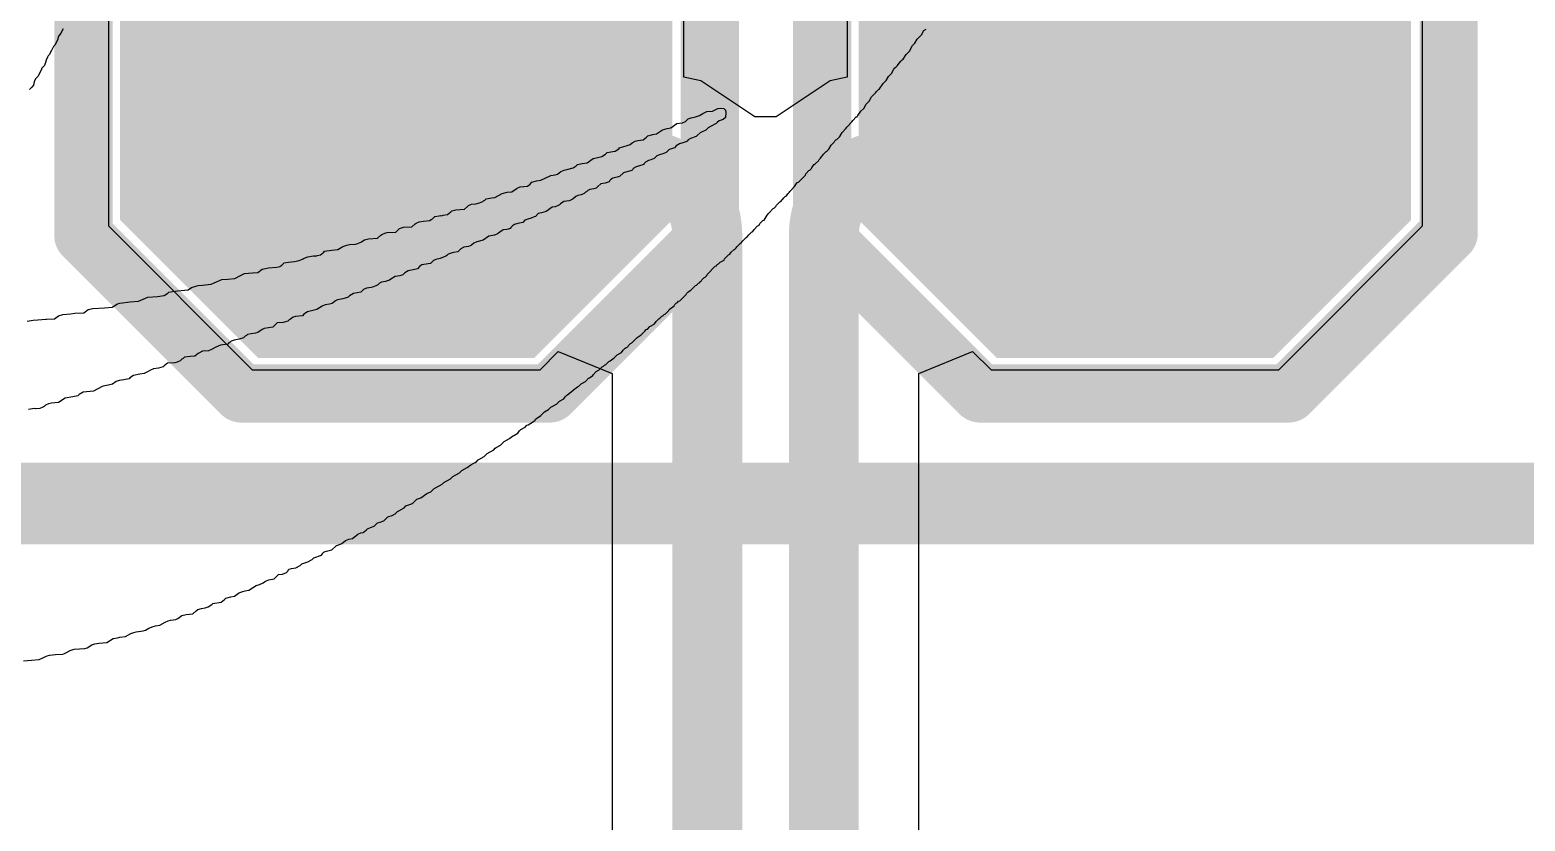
# Model space of a CAD drawing. Header units: inches. Extents: x -0.2 to 17.4, y -0.2 to 2.6.
# Drawn here: x 1.0855 to 1.2138, y 0.6068 to 0.6746 of the extents above; entities that cross this region are included whole.
import ezdxf

# ---------------------------------------------------------------- set-up
doc = ezdxf.new("R2010")
doc.units = ezdxf.units.IN
doc.header["$MEASUREMENT"] = 0
for name, color, linetype in [('Bottom Overlay', 54, 'Continuous'), ('Top Layer', 1, 'Continuous'), ('Top Overlay', 2, 'Continuous'), ('Top Paste', 8, 'Continuous'), ('Top Solder', 216, 'Continuous')]:
    doc.layers.add(name, color=color, linetype=linetype)

# ---------------------------------------------------------------- blocks, each defined once
blk = doc.blocks.new('T____________0_5___55')
at = {"layer": 'Top Layer'}
blk.add_hatch(color=1, dxfattribs=at).paths.add_polyline_path([(0.00984, 0.01969), (-0.00984, 0.01969), (-0.01969, 0.00984), (-0.01969, -0.00984), (-0.00984, -0.01969), (0.00984, -0.01969), (0.01969, -0.00984), (0.01969, 0.00984)])
at = {"layer": 'Top Paste'}
blk.add_hatch(color=8, dxfattribs=at).paths.add_polyline_path([(0.00984, 0.01969), (-0.00984, 0.01969), (-0.01969, 0.00984), (-0.01969, -0.00984), (-0.00984, -0.01969), (0.00984, -0.01969), (0.01969, -0.00984), (0.01969, 0.00984)])
at = {"layer": 'Top Solder'}
blk.add_hatch(color=216, dxfattribs=at).paths.add_polyline_path([(0.01184, 0.02369), (-0.01184, 0.02369), (-0.02369, 0.01184), (-0.02369, -0.01184), (-0.01184, -0.02369), (0.01184, -0.02369), (0.02369, -0.01184), (0.02369, 0.01184)])
at = {"layer": 'Top Overlay', "const_width": 0.005}
for points in [[(-0.02684, 0.01312), (-0.01321, 0.02675)], [(-0.01321, 0.02675), (0.01325, 0.02675)], [(0.01325, 0.02675), (0.02692, 0.01308)], [(-0.02684, -0.01316), (-0.02684, 0.01312)], [(0.02692, -0.01299), (0.02692, 0.01308)], [(-0.02684, -0.01316), (-0.01328, -0.02672)], [(0.01318, -0.02672), (0.02692, -0.01299)], [(-0.01328, -0.02672), (0.01318, -0.02672)]]:
    blk.add_lwpolyline(points, dxfattribs=at)
at = {"layer": 'Top Overlay', "const_width": 0.0025}
for points in [[(-0.01446, 0.02675, 1), (-0.01196, 0.02675, 1)], [(-0.01446, 0.02675, 1), (-0.01196, 0.02675, 1)], [(0.012, 0.02675, 1), (0.0145, 0.02675, 1)], [(0.012, 0.02675, 1), (0.0145, 0.02675, 1)], [(-0.02809, 0.01312, 1), (-0.02559, 0.01312, 1)], [(-0.02809, 0.01312, 1), (-0.02559, 0.01312, 1)], [(0.02567, 0.01308, 1), (0.02817, 0.01308, 1)], [(0.02567, 0.01308, 1), (0.02817, 0.01308, 1)], [(-0.02809, -0.01316, 1), (-0.02559, -0.01316, 1)], [(-0.02809, -0.01316, 1), (-0.02559, -0.01316, 1)], [(0.02567, -0.01299, 1), (0.02817, -0.01299, 1)], [(0.02567, -0.01299, 1), (0.02817, -0.01299, 1)], [(-0.01453, -0.02672, 1), (-0.01203, -0.02672, 1)], [(-0.01453, -0.02672, 1), (-0.01203, -0.02672, 1)], [(0.01193, -0.02672, 1), (0.01443, -0.02672, 1)], [(0.01193, -0.02672, 1), (0.01443, -0.02672, 1)]]:
    blk.add_lwpolyline(points, format="xyb", close=True, dxfattribs=at)
blk = doc.blocks.new('T____________0_5___56')
at = {"layer": 'Top Layer'}
blk.add_hatch(color=1, dxfattribs=at).paths.add_polyline_path([(0.00984, 0.01969), (-0.00984, 0.01969), (-0.01969, 0.00984), (-0.01969, -0.00984), (-0.00984, -0.01969), (0.00984, -0.01969), (0.01969, -0.00984), (0.01969, 0.00984)])
at = {"layer": 'Top Paste'}
blk.add_hatch(color=8, dxfattribs=at).paths.add_polyline_path([(0.00984, 0.01969), (-0.00984, 0.01969), (-0.01969, 0.00984), (-0.01969, -0.00984), (-0.00984, -0.01969), (0.00984, -0.01969), (0.01969, -0.00984), (0.01969, 0.00984)])
at = {"layer": 'Top Solder'}
blk.add_hatch(color=216, dxfattribs=at).paths.add_polyline_path([(0.01184, 0.02369), (-0.01184, 0.02369), (-0.02369, 0.01184), (-0.02369, -0.01184), (-0.01184, -0.02369), (0.01184, -0.02369), (0.02369, -0.01184), (0.02369, 0.01184)])
at = {"layer": 'Top Overlay', "const_width": 0.005}
for points in [[(-0.02684, 0.01312), (-0.01321, 0.02675)], [(-0.01321, 0.02675), (0.01325, 0.02675)], [(0.01325, 0.02675), (0.02692, 0.01308)], [(-0.02684, -0.01316), (-0.02684, 0.01312)], [(0.02692, -0.01299), (0.02692, 0.01308)], [(-0.02684, -0.01316), (-0.01328, -0.02672)], [(0.01318, -0.02672), (0.02692, -0.01299)], [(-0.01328, -0.02672), (0.01318, -0.02672)]]:
    blk.add_lwpolyline(points, dxfattribs=at)
at = {"layer": 'Top Overlay', "const_width": 0.0025}
for points in [[(-0.01446, 0.02675, 1), (-0.01196, 0.02675, 1)], [(-0.01446, 0.02675, 1), (-0.01196, 0.02675, 1)], [(0.012, 0.02675, 1), (0.0145, 0.02675, 1)], [(0.012, 0.02675, 1), (0.0145, 0.02675, 1)], [(-0.02809, 0.01312, 1), (-0.02559, 0.01312, 1)], [(-0.02809, 0.01312, 1), (-0.02559, 0.01312, 1)], [(0.02567, 0.01308, 1), (0.02817, 0.01308, 1)], [(0.02567, 0.01308, 1), (0.02817, 0.01308, 1)], [(-0.02809, -0.01316, 1), (-0.02559, -0.01316, 1)], [(-0.02809, -0.01316, 1), (-0.02559, -0.01316, 1)], [(0.02567, -0.01299, 1), (0.02817, -0.01299, 1)], [(0.02567, -0.01299, 1), (0.02817, -0.01299, 1)], [(-0.01453, -0.02672, 1), (-0.01203, -0.02672, 1)], [(-0.01453, -0.02672, 1), (-0.01203, -0.02672, 1)], [(0.01193, -0.02672, 1), (0.01443, -0.02672, 1)], [(0.01193, -0.02672, 1), (0.01443, -0.02672, 1)]]:
    blk.add_lwpolyline(points, format="xyb", close=True, dxfattribs=at)

msp = doc.modelspace()

# ---------------------------------------------------------------- linework, layer by layer
at = {"layer": 'Bottom Overlay'}
for p, q in [((1.08777, 0.67351), (1.08764, 0.67333)), ((1.0879, 0.67384), (1.08777, 0.67351)), ((1.08795, 0.67405), (1.0879, 0.67384)), ((1.08816, 0.67436), (1.08795, 0.67405)), ((1.08836, 0.67472), (1.08816, 0.67436)), ((1.16145, 0.67348), (1.16165, 0.67384)), ((1.16165, 0.67384), (1.16201, 0.67421)), ((1.16201, 0.67421), (1.16222, 0.67457)), ((1.16222, 0.67457), (1.1624, 0.6747)), ((1.08702, 0.67229), (1.08692, 0.67204)), ((1.08707, 0.6724), (1.08702, 0.67229)), ((1.08717, 0.6725), (1.08707, 0.6724)), ((1.08738, 0.67286), (1.08717, 0.6725)), ((1.08754, 0.67322), (1.08738, 0.67286)), ((1.08764, 0.67333), (1.08754, 0.67322)), ((1.16044, 0.67211), (1.1607, 0.67253)), ((1.1607, 0.67253), (1.16098, 0.67281)), ((1.16098, 0.67281), (1.16124, 0.67328)), ((1.16124, 0.67328), (1.16145, 0.67348)), ((1.0864, 0.671), (1.08619, 0.67064)), ((1.0865, 0.67126), (1.0864, 0.671)), ((1.08655, 0.67136), (1.0865, 0.67126)), ((1.08676, 0.67157), (1.08655, 0.67136)), ((1.08686, 0.67183), (1.08676, 0.67157)), ((1.08692, 0.67204), (1.08686, 0.67183)), ((1.15943, 0.6709), (1.15964, 0.67126)), ((1.15964, 0.67126), (1.15972, 0.67139)), ((1.15972, 0.67139), (1.15982, 0.67144)), ((1.15982, 0.67144), (1.15995, 0.67157)), ((1.15995, 0.67157), (1.16, 0.67167)), ((1.16, 0.67167), (1.16023, 0.67196)), ((1.16023, 0.67196), (1.16034, 0.67206)), ((1.16034, 0.67206), (1.16044, 0.67211)), ((1.08568, 0.66971), (1.08547, 0.66951)), ((1.08581, 0.66989), (1.08568, 0.66971)), ((1.08588, 0.67018), (1.08581, 0.66989)), ((1.08599, 0.67043), (1.08588, 0.67018)), ((1.08619, 0.67064), (1.08599, 0.67043)), ((1.15842, 0.66958), (1.15871, 0.67002)), ((1.15871, 0.67002), (1.15897, 0.67028)), ((1.15897, 0.67028), (1.15917, 0.67064)), ((1.15917, 0.67064), (1.15943, 0.6709)), ((1.15726, 0.66827), (1.15752, 0.66852)), ((1.15752, 0.66852), (1.15773, 0.66889)), ((1.15773, 0.66889), (1.15809, 0.66925)), ((1.15809, 0.66925), (1.15814, 0.66935)), ((1.15814, 0.66935), (1.15832, 0.66953)), ((1.15832, 0.66953), (1.15842, 0.66958)), ((1.142, 0.667), (1.14226, 0.6671)), ((1.14226, 0.6671), (1.14262, 0.66716)), ((1.14262, 0.66716), (1.14296, 0.66728)), ((1.14296, 0.66728), (1.14324, 0.66746)), ((1.14324, 0.66746), (1.1436, 0.66762)), ((1.1436, 0.66762), (1.14407, 0.66767)), ((1.14407, 0.66767), (1.14453, 0.66788)), ((1.14453, 0.66788), (1.14474, 0.66793)), ((1.14474, 0.66793), (1.14505, 0.66788)), ((1.14518, 0.66713), (1.145, 0.66695)), ((1.14505, 0.66788), (1.14518, 0.66775)), ((1.14518, 0.66775), (1.14523, 0.66754)), ((1.14523, 0.66754), (1.14518, 0.66713)), ((1.15613, 0.66687), (1.15641, 0.66716)), ((1.15641, 0.66716), (1.15649, 0.66718)), ((1.15649, 0.66718), (1.15654, 0.66728)), ((1.15654, 0.66728), (1.1568, 0.66765)), ((1.1568, 0.66765), (1.15706, 0.6679)), ((1.15706, 0.6679), (1.15726, 0.66827)), ((1.13926, 0.66571), (1.13978, 0.66607)), ((1.13978, 0.66607), (1.14019, 0.66617)), ((1.14019, 0.66617), (1.1405, 0.66623)), ((1.1405, 0.66623), (1.14102, 0.66659)), ((1.14102, 0.66659), (1.14151, 0.66666)), ((1.14151, 0.66666), (1.14177, 0.66677)), ((1.14177, 0.66677), (1.142, 0.667)), ((1.14303, 0.66581), (1.14275, 0.66558)), ((1.14314, 0.66586), (1.14303, 0.66581)), ((1.1435, 0.66602), (1.14314, 0.66586)), ((1.1437, 0.66623), (1.1435, 0.66602)), ((1.14427, 0.66654), (1.1437, 0.66623)), ((1.14438, 0.66659), (1.14427, 0.66654)), ((1.14448, 0.66669), (1.14438, 0.66659)), ((1.14466, 0.66682), (1.14448, 0.66669)), ((1.145, 0.66695), (1.14466, 0.66682)), ((1.15499, 0.66548), (1.1552, 0.66584)), ((1.1552, 0.66584), (1.15556, 0.6662)), ((1.15556, 0.6662), (1.15561, 0.6663)), ((1.15561, 0.6663), (1.15607, 0.66677)), ((1.15607, 0.66677), (1.15613, 0.66687)), ((1.13603, 0.66444), (1.13611, 0.66452)), ((1.13611, 0.66452), (1.13647, 0.66462)), ((1.13647, 0.66462), (1.13668, 0.66468)), ((1.13668, 0.66468), (1.13702, 0.6648)), ((1.13702, 0.6648), (1.1372, 0.66493)), ((1.1372, 0.66493), (1.13745, 0.66509)), ((1.13745, 0.66509), (1.13766, 0.66514)), ((1.13766, 0.66514), (1.13813, 0.66519)), ((1.13813, 0.66519), (1.13841, 0.66542)), ((1.13841, 0.66542), (1.13854, 0.66555)), ((1.13854, 0.66555), (1.13895, 0.66566)), ((1.13895, 0.66566), (1.13926, 0.66571)), ((1.14081, 0.66452), (1.14055, 0.66442)), ((1.14097, 0.66468), (1.14081, 0.66452)), ((1.14125, 0.66486), (1.14097, 0.66468)), ((1.14154, 0.66493), (1.14125, 0.66486)), ((1.14179, 0.66504), (1.14154, 0.66493)), ((1.1419, 0.66509), (1.14179, 0.66504)), ((1.142, 0.66519), (1.1419, 0.66509)), ((1.14218, 0.66532), (1.142, 0.66519)), ((1.14267, 0.6655), (1.14218, 0.66532)), ((1.14275, 0.66558), (1.14267, 0.6655)), ((1.15406, 0.66439), (1.15427, 0.66475)), ((1.15427, 0.66475), (1.15453, 0.66501)), ((1.15453, 0.66501), (1.15458, 0.66511)), ((1.15458, 0.66511), (1.15465, 0.66519)), ((1.15465, 0.66519), (1.15476, 0.66524)), ((1.15476, 0.66524), (1.15499, 0.66548)), ((1.13332, 0.66323), (1.13384, 0.66359)), ((1.13384, 0.66359), (1.13425, 0.66369)), ((1.13425, 0.66369), (1.13459, 0.66377)), ((1.13459, 0.66377), (1.1349, 0.66398)), ((1.1349, 0.66398), (1.13503, 0.66411)), ((1.13503, 0.66411), (1.13552, 0.66419)), ((1.13552, 0.66419), (1.13572, 0.66424)), ((1.13572, 0.66424), (1.13603, 0.66444)), ((1.13833, 0.66328), (1.1382, 0.66315)), ((1.13859, 0.66344), (1.13833, 0.66328)), ((1.1388, 0.66349), (1.13859, 0.66344)), ((1.13906, 0.66359), (1.1388, 0.66349)), ((1.13929, 0.66382), (1.13906, 0.66359)), ((1.13962, 0.66395), (1.13929, 0.66382)), ((1.13983, 0.664), (1.13962, 0.66395)), ((1.14009, 0.66411), (1.13983, 0.664)), ((1.14035, 0.66437), (1.14009, 0.66411)), ((1.14055, 0.66442), (1.14035, 0.66437)), ((1.1529, 0.66313), (1.15318, 0.66341)), ((1.15318, 0.66341), (1.15323, 0.66351)), ((1.15323, 0.66351), (1.15334, 0.66362)), ((1.15334, 0.66362), (1.15339, 0.66372)), ((1.15339, 0.66372), (1.15354, 0.66388)), ((1.15354, 0.66388), (1.1536, 0.66398)), ((1.1536, 0.66398), (1.15383, 0.66421)), ((1.15383, 0.66421), (1.15393, 0.66426)), ((1.15393, 0.66426), (1.15406, 0.66439)), ((1.12935, 0.66173), (1.13022, 0.66214)), ((1.13022, 0.66214), (1.13059, 0.6622)), ((1.13059, 0.6622), (1.13079, 0.66225)), ((1.13079, 0.66225), (1.13108, 0.66248)), ((1.13108, 0.66248), (1.13136, 0.66261)), ((1.13136, 0.66261), (1.13157, 0.66266)), ((1.13157, 0.66266), (1.13211, 0.66279)), ((1.13211, 0.66279), (1.13239, 0.66297)), ((1.13239, 0.66297), (1.1325, 0.66307)), ((1.1325, 0.66307), (1.13291, 0.66318)), ((1.13291, 0.66318), (1.13332, 0.66323)), ((1.13591, 0.66199), (1.13552, 0.66191)), ((1.13611, 0.66204), (1.13591, 0.66199)), ((1.13645, 0.66238), (1.13611, 0.66204)), ((1.13673, 0.66245), (1.13645, 0.66238)), ((1.13715, 0.66256), (1.13673, 0.66245)), ((1.13722, 0.66264), (1.13715, 0.66256)), ((1.13727, 0.66274), (1.13722, 0.66264)), ((1.13753, 0.66289), (1.13727, 0.66274)), ((1.13782, 0.66297), (1.13753, 0.66289)), ((1.13818, 0.66307), (1.13782, 0.66297)), ((1.1382, 0.66315), (1.13818, 0.66307)), ((1.15145, 0.66158), (1.15205, 0.66217)), ((1.15205, 0.66217), (1.1521, 0.66227)), ((1.1521, 0.66227), (1.15233, 0.66256)), ((1.15233, 0.66256), (1.15243, 0.66261)), ((1.15243, 0.66261), (1.15256, 0.66274)), ((1.15256, 0.66274), (1.15261, 0.66284)), ((1.15261, 0.66284), (1.15279, 0.66307)), ((1.15279, 0.66307), (1.1529, 0.66313)), ((1.12604, 0.6606), (1.12645, 0.6607)), ((1.12645, 0.6607), (1.12687, 0.66075)), ((1.12687, 0.66075), (1.12723, 0.66101)), ((1.12723, 0.66101), (1.12733, 0.66106)), ((1.12733, 0.66106), (1.12759, 0.66116)), ((1.12759, 0.66116), (1.12821, 0.66122)), ((1.12821, 0.66122), (1.12831, 0.66132)), ((1.12831, 0.66132), (1.12842, 0.66137)), ((1.12842, 0.66137), (1.12857, 0.66158)), ((1.12857, 0.66158), (1.12898, 0.66168)), ((1.12898, 0.66168), (1.12935, 0.66173)), ((1.13317, 0.6607), (1.13306, 0.6606)), ((1.13327, 0.66075), (1.13317, 0.6607)), ((1.13337, 0.66085), (1.13327, 0.66075)), ((1.13356, 0.66093), (1.13337, 0.66085)), ((1.13389, 0.66101), (1.13356, 0.66093)), ((1.1341, 0.66106), (1.13389, 0.66101)), ((1.13423, 0.66119), (1.1341, 0.66106)), ((1.13451, 0.66142), (1.13423, 0.66119)), ((1.13487, 0.66147), (1.13451, 0.66142)), ((1.13521, 0.6616), (1.13487, 0.66147)), ((1.13526, 0.66171), (1.13521, 0.6616)), ((1.13534, 0.66178), (1.13526, 0.66171)), ((1.13544, 0.66184), (1.13534, 0.66178)), ((1.13552, 0.66191), (1.13544, 0.66184)), ((1.15055, 0.66057), (1.15065, 0.66067)), ((1.15065, 0.66067), (1.1507, 0.66078)), ((1.1507, 0.66078), (1.15112, 0.66119)), ((1.15112, 0.66119), (1.15117, 0.66129)), ((1.15117, 0.66129), (1.15135, 0.66153)), ((1.15135, 0.66153), (1.15145, 0.66158)), ((1.12279, 0.65925), (1.12307, 0.65948)), ((1.12307, 0.65948), (1.12315, 0.65956)), ((1.12315, 0.65956), (1.12341, 0.65967)), ((1.12341, 0.65967), (1.12377, 0.65972)), ((1.12377, 0.65972), (1.1241, 0.65979)), ((1.1241, 0.65979), (1.12436, 0.6599)), ((1.12436, 0.6599), (1.12444, 0.65998)), ((1.12444, 0.65998), (1.12454, 0.66003)), ((1.12454, 0.66003), (1.12465, 0.66013)), ((1.12465, 0.66013), (1.12514, 0.66021)), ((1.12514, 0.66021), (1.12539, 0.66026)), ((1.12539, 0.66026), (1.12578, 0.66044)), ((1.12578, 0.66044), (1.12604, 0.6606)), ((1.13033, 0.65941), (1.12981, 0.65905)), ((1.13059, 0.65946), (1.13033, 0.65941)), ((1.13084, 0.65956), (1.13059, 0.65946)), ((1.13095, 0.65961), (1.13084, 0.65956)), ((1.13105, 0.65972), (1.13095, 0.65961)), ((1.13133, 0.6599), (1.13105, 0.65972)), ((1.13177, 0.65998), (1.13133, 0.6599)), ((1.13203, 0.66008), (1.13177, 0.65998)), ((1.13213, 0.66013), (1.13203, 0.66008)), ((1.13234, 0.66034), (1.13213, 0.66013)), ((1.13252, 0.66041), (1.13234, 0.66034)), ((1.13281, 0.66049), (1.13252, 0.66041)), ((1.13306, 0.6606), (1.13281, 0.66049)), ((1.14939, 0.65936), (1.14952, 0.65948)), ((1.14952, 0.65948), (1.14957, 0.65959)), ((1.14957, 0.65959), (1.14985, 0.65987)), ((1.14985, 0.65987), (1.14995, 0.65992)), ((1.14995, 0.65992), (1.15021, 0.66023)), ((1.15021, 0.66023), (1.15032, 0.66034)), ((1.15032, 0.66034), (1.15042, 0.66039)), ((1.15042, 0.66039), (1.15055, 0.66057)), ((1.11865, 0.65806), (1.11891, 0.65817)), ((1.11891, 0.65817), (1.11927, 0.65822)), ((1.11927, 0.65822), (1.11984, 0.65827)), ((1.11984, 0.65827), (1.11995, 0.65837)), ((1.11995, 0.65837), (1.12005, 0.65843)), ((1.12005, 0.65843), (1.12026, 0.65863)), ((1.12026, 0.65863), (1.12062, 0.65868)), ((1.12062, 0.65868), (1.12075, 0.65871)), ((1.12075, 0.65871), (1.12082, 0.65868)), ((1.12082, 0.65868), (1.12098, 0.65874)), ((1.12098, 0.65874), (1.12134, 0.65879)), ((1.12134, 0.65879), (1.12162, 0.65902)), ((1.12162, 0.65902), (1.1217, 0.6591)), ((1.1217, 0.6591), (1.12206, 0.6592)), ((1.12206, 0.6592), (1.12279, 0.65925)), ((1.1278, 0.65812), (1.12738, 0.65801)), ((1.12798, 0.6583), (1.1278, 0.65812)), ((1.12824, 0.6584), (1.12798, 0.6583)), ((1.12852, 0.65848), (1.12824, 0.6584)), ((1.12878, 0.65858), (1.12852, 0.65848)), ((1.12888, 0.65863), (1.12878, 0.65858)), ((1.12911, 0.65887), (1.12888, 0.65863)), ((1.1294, 0.65894), (1.12911, 0.65887)), ((1.12981, 0.65905), (1.1294, 0.65894)), ((1.14817, 0.65804), (1.1484, 0.65827)), ((1.1484, 0.65827), (1.14851, 0.65832)), ((1.14851, 0.65832), (1.14877, 0.65874)), ((1.14877, 0.65874), (1.1489, 0.65892)), ((1.1489, 0.65892), (1.14928, 0.6593)), ((1.14928, 0.6593), (1.14939, 0.65936)), ((1.11535, 0.65677), (1.11563, 0.65701)), ((1.11563, 0.65701), (1.11571, 0.65708)), ((1.11571, 0.65708), (1.11597, 0.65719)), ((1.11597, 0.65719), (1.11618, 0.65724)), ((1.11618, 0.65724), (1.1169, 0.65729)), ((1.1169, 0.65729), (1.11721, 0.6576)), ((1.11721, 0.6576), (1.11757, 0.6577)), ((1.11757, 0.6577), (1.11829, 0.65775)), ((1.11829, 0.65775), (1.11858, 0.65799)), ((1.11858, 0.65799), (1.11865, 0.65806)), ((1.1249, 0.65693), (1.12441, 0.65659)), ((1.12537, 0.65703), (1.1249, 0.65693)), ((1.12563, 0.65714), (1.12537, 0.65703)), ((1.12573, 0.65719), (1.12563, 0.65714)), ((1.12583, 0.65729), (1.12573, 0.65719)), ((1.12612, 0.65747), (1.12583, 0.65729)), ((1.12643, 0.65752), (1.12612, 0.65747)), ((1.12676, 0.6576), (1.12643, 0.65752)), ((1.12679, 0.65768), (1.12676, 0.6576)), ((1.12692, 0.65781), (1.12679, 0.65768)), ((1.1271, 0.65794), (1.12692, 0.65781)), ((1.12738, 0.65801), (1.1271, 0.65794)), ((1.14667, 0.65654), (1.14696, 0.65683)), ((1.14696, 0.65683), (1.14706, 0.65688)), ((1.14706, 0.65688), (1.14719, 0.65706)), ((1.14719, 0.65706), (1.14742, 0.65729)), ((1.14742, 0.65729), (1.14753, 0.65734)), ((1.14753, 0.65734), (1.14766, 0.65752)), ((1.14766, 0.65752), (1.14794, 0.65781)), ((1.14794, 0.65781), (1.14804, 0.65786)), ((1.14804, 0.65786), (1.14817, 0.65804)), ((1.11044, 0.65533), (1.11073, 0.65556)), ((1.11073, 0.65556), (1.1108, 0.65564)), ((1.1108, 0.65564), (1.11142, 0.65574)), ((1.11142, 0.65574), (1.11194, 0.65579)), ((1.11194, 0.65579), (1.11235, 0.65605)), ((1.11235, 0.65605), (1.11271, 0.65615)), ((1.11271, 0.65615), (1.11292, 0.65621)), ((1.11292, 0.65621), (1.11344, 0.65626)), ((1.11344, 0.65626), (1.11364, 0.65631)), ((1.11364, 0.65631), (1.1139, 0.65641)), ((1.1139, 0.65641), (1.11421, 0.65662)), ((1.11421, 0.65662), (1.11457, 0.65672)), ((1.11457, 0.65672), (1.11535, 0.65677)), ((1.12222, 0.65559), (1.12186, 0.65553)), ((1.12248, 0.65584), (1.12222, 0.65559)), ((1.12273, 0.656), (1.12248, 0.65584)), ((1.12315, 0.65605), (1.12273, 0.656)), ((1.1233, 0.6561), (1.12315, 0.65605)), ((1.12341, 0.65615), (1.1233, 0.6561)), ((1.12359, 0.65633), (1.12341, 0.65615)), ((1.12385, 0.65644), (1.12359, 0.65633)), ((1.12441, 0.65659), (1.12385, 0.65644)), ((1.14556, 0.65538), (1.14569, 0.65556)), ((1.14569, 0.65556), (1.14593, 0.65579)), ((1.14593, 0.65579), (1.14603, 0.65584)), ((1.14603, 0.65584), (1.14611, 0.65592)), ((1.14611, 0.65592), (1.14616, 0.65602)), ((1.14616, 0.65602), (1.14644, 0.65631)), ((1.14644, 0.65631), (1.14655, 0.65636)), ((1.14655, 0.65636), (1.14667, 0.65654)), ((1.10597, 0.65422), (1.1067, 0.65427)), ((1.1067, 0.65427), (1.10696, 0.65432)), ((1.10696, 0.65432), (1.10703, 0.6544)), ((1.10703, 0.6544), (1.10714, 0.65445)), ((1.10714, 0.65445), (1.10734, 0.65466)), ((1.10734, 0.65466), (1.1077, 0.65471)), ((1.1077, 0.65471), (1.10822, 0.65476)), ((1.10822, 0.65476), (1.10861, 0.65484)), ((1.10861, 0.65484), (1.10889, 0.65497)), ((1.10889, 0.65497), (1.109, 0.65502)), ((1.109, 0.65502), (1.10936, 0.65517)), ((1.10936, 0.65517), (1.10985, 0.65525)), ((1.10985, 0.65525), (1.10993, 0.65522)), ((1.10993, 0.65522), (1.10998, 0.65528)), ((1.10998, 0.65528), (1.11003, 0.65522)), ((1.11003, 0.65522), (1.11018, 0.65528)), ((1.11018, 0.65528), (1.11044, 0.65533)), ((1.11896, 0.65435), (1.11876, 0.65414)), ((1.11915, 0.65448), (1.11896, 0.65435)), ((1.11969, 0.65455), (1.11915, 0.65448)), ((1.11989, 0.6546), (1.11969, 0.65455)), ((1.12015, 0.65486), (1.11989, 0.6546)), ((1.12033, 0.65494), (1.12015, 0.65486)), ((1.12072, 0.65502), (1.12033, 0.65494)), ((1.12119, 0.65522), (1.12072, 0.65502)), ((1.12129, 0.65528), (1.12119, 0.65522)), ((1.12139, 0.65538), (1.12129, 0.65528)), ((1.12165, 0.65548), (1.12139, 0.65538)), ((1.12186, 0.65553), (1.12165, 0.65548)), ((1.14363, 0.65365), (1.14432, 0.65435)), ((1.14432, 0.65435), (1.14443, 0.6544)), ((1.14443, 0.6544), (1.14448, 0.6545)), ((1.14448, 0.6545), (1.14458, 0.65455)), ((1.14458, 0.65455), (1.14474, 0.65471)), ((1.14474, 0.65471), (1.14507, 0.65489)), ((1.14507, 0.65489), (1.14512, 0.65499)), ((1.14512, 0.65499), (1.14546, 0.65533)), ((1.14546, 0.65533), (1.14556, 0.65538)), ((1.10133, 0.65293), (1.10197, 0.65321)), ((1.10197, 0.65321), (1.10249, 0.65326)), ((1.10249, 0.65326), (1.10311, 0.65331)), ((1.10311, 0.65331), (1.10357, 0.65357)), ((1.10357, 0.65357), (1.10393, 0.65373)), ((1.10393, 0.65373), (1.10461, 0.65378)), ((1.10461, 0.65378), (1.10507, 0.65383)), ((1.10507, 0.65383), (1.10543, 0.65409)), ((1.10543, 0.65409), (1.10572, 0.65417)), ((1.10572, 0.65417), (1.10597, 0.65422)), ((1.11568, 0.65298), (1.1155, 0.6529)), ((1.11602, 0.65305), (1.11568, 0.65298)), ((1.11638, 0.65316), (1.11602, 0.65305)), ((1.11649, 0.65326), (1.11638, 0.65316)), ((1.11685, 0.65347), (1.11649, 0.65326)), ((1.11726, 0.65352), (1.11685, 0.65347)), ((1.11752, 0.65362), (1.11726, 0.65352)), ((1.11767, 0.65378), (1.11752, 0.65362)), ((1.11796, 0.65396), (1.11767, 0.65378)), ((1.1184, 0.65404), (1.11796, 0.65396)), ((1.11876, 0.65414), (1.1184, 0.65404)), ((1.14298, 0.65295), (1.14303, 0.65305)), ((1.14303, 0.65305), (1.14311, 0.65308)), ((1.14311, 0.65308), (1.14316, 0.65318)), ((1.14316, 0.65318), (1.14334, 0.65336)), ((1.14334, 0.65336), (1.14345, 0.65342)), ((1.14345, 0.65342), (1.14358, 0.65355)), ((1.14358, 0.65355), (1.14363, 0.65365)), ((1.09484, 0.65135), (1.09562, 0.65171)), ((1.09562, 0.65171), (1.09645, 0.65176)), ((1.09645, 0.65176), (1.09704, 0.65184)), ((1.09704, 0.65184), (1.09735, 0.65205)), ((1.09735, 0.65205), (1.09743, 0.65212)), ((1.09743, 0.65212), (1.09776, 0.6522)), ((1.09776, 0.6522), (1.09818, 0.65225)), ((1.09818, 0.65225), (1.09908, 0.65233)), ((1.09908, 0.65233), (1.09939, 0.65254)), ((1.09939, 0.65254), (1.09975, 0.65264)), ((1.09975, 0.65264), (1.09996, 0.65269)), ((1.09996, 0.65269), (1.10032, 0.65274)), ((1.10032, 0.65274), (1.10107, 0.65282)), ((1.10107, 0.65282), (1.10133, 0.65293)), ((1.11282, 0.65171), (1.11256, 0.65161)), ((1.11292, 0.65182), (1.11282, 0.65171)), ((1.11328, 0.65202), (1.11292, 0.65182)), ((1.1139, 0.65212), (1.11328, 0.65202)), ((1.11414, 0.65236), (1.1139, 0.65212)), ((1.11439, 0.65246), (1.11414, 0.65236)), ((1.11478, 0.65254), (1.11439, 0.65246)), ((1.11499, 0.65259), (1.11478, 0.65254)), ((1.11525, 0.65269), (1.11499, 0.65259)), ((1.11535, 0.65274), (1.11525, 0.65269)), ((1.1155, 0.6529), (1.11535, 0.65274)), ((1.14128, 0.6514), (1.14182, 0.65194)), ((1.14182, 0.65194), (1.14187, 0.65205)), ((1.14187, 0.65205), (1.14195, 0.65212)), ((1.14195, 0.65212), (1.14205, 0.65218)), ((1.14205, 0.65218), (1.14216, 0.65228)), ((1.14216, 0.65228), (1.14226, 0.65233)), ((1.14226, 0.65233), (1.14262, 0.65269)), ((1.14262, 0.65269), (1.14272, 0.65274)), ((1.14272, 0.65274), (1.14288, 0.6529)), ((1.14288, 0.6529), (1.14298, 0.65295)), ((1.09014, 0.65037), (1.09051, 0.65063)), ((1.09051, 0.65063), (1.09092, 0.65073)), ((1.09092, 0.65073), (1.0919, 0.65078)), ((1.0919, 0.65078), (1.09257, 0.65083)), ((1.09257, 0.65083), (1.09304, 0.65114)), ((1.09304, 0.65114), (1.09324, 0.6512)), ((1.09324, 0.6512), (1.09412, 0.6513)), ((1.09412, 0.6513), (1.09484, 0.65135)), ((1.10933, 0.65045), (1.10902, 0.65024)), ((1.11013, 0.65063), (1.10933, 0.65045)), ((1.1106, 0.65094), (1.11013, 0.65063)), ((1.11086, 0.65104), (1.1106, 0.65094)), ((1.11122, 0.65109), (1.11086, 0.65104)), ((1.11145, 0.65117), (1.11122, 0.65109)), ((1.11173, 0.6514), (1.11145, 0.65117)), ((1.11191, 0.65148), (1.11173, 0.6514)), ((1.11235, 0.65156), (1.11191, 0.65148)), ((1.11256, 0.65161), (1.11235, 0.65156)), ((1.14004, 0.65027), (1.14032, 0.65055)), ((1.14032, 0.65055), (1.14037, 0.65065)), ((1.14037, 0.65065), (1.14068, 0.65086)), ((1.14068, 0.65086), (1.14079, 0.65096)), ((1.14079, 0.65096), (1.14084, 0.65107)), ((1.14084, 0.65107), (1.14097, 0.6512)), ((1.14097, 0.6512), (1.14107, 0.65125)), ((1.14107, 0.65125), (1.14117, 0.65135)), ((1.14117, 0.65135), (1.14128, 0.6514)), ((1.08529, 0.64965), (1.08578, 0.64972)), ((1.08578, 0.64972), (1.08619, 0.64977)), ((1.08619, 0.64977), (1.08689, 0.6498)), ((1.08689, 0.6498), (1.08694, 0.6498)), ((1.08694, 0.6498), (1.08761, 0.64985)), ((1.08761, 0.64985), (1.08797, 0.65011)), ((1.08797, 0.65011), (1.08834, 0.65021)), ((1.08834, 0.65021), (1.08901, 0.65027)), ((1.08901, 0.65027), (1.08937, 0.65032)), ((1.08937, 0.65032), (1.09014, 0.65037)), ((1.10636, 0.64913), (1.10561, 0.649)), ((1.10672, 0.64949), (1.10636, 0.64913)), ((1.10724, 0.64954), (1.10672, 0.64949)), ((1.10765, 0.64965), (1.10724, 0.64954)), ((1.10776, 0.64975), (1.10765, 0.64965)), ((1.10786, 0.6498), (1.10776, 0.64975)), ((1.10809, 0.64998), (1.10786, 0.6498)), ((1.1083, 0.65003), (1.10809, 0.64998)), ((1.10889, 0.65011), (1.1083, 0.65003)), ((1.10902, 0.65024), (1.10889, 0.65011)), ((1.13849, 0.64897), (1.13869, 0.64918)), ((1.13869, 0.64918), (1.13906, 0.64939)), ((1.13906, 0.64939), (1.13919, 0.64952)), ((1.13919, 0.64952), (1.13924, 0.64962)), ((1.13924, 0.64962), (1.13947, 0.64985)), ((1.13947, 0.64985), (1.13957, 0.6499)), ((1.13957, 0.6499), (1.13973, 0.65006)), ((1.13973, 0.65006), (1.13983, 0.65011)), ((1.13983, 0.65011), (1.13993, 0.65021)), ((1.13993, 0.65021), (1.14004, 0.65027)), ((1.10277, 0.64792), (1.10269, 0.64784)), ((1.10303, 0.64802), (1.10277, 0.64792)), ((1.10347, 0.6481), (1.10303, 0.64802)), ((1.10383, 0.6482), (1.10347, 0.6481)), ((1.10399, 0.64835), (1.10383, 0.6482)), ((1.10409, 0.64841), (1.10399, 0.64835)), ((1.10419, 0.64851), (1.10409, 0.64841)), ((1.1045, 0.64856), (1.10419, 0.64851)), ((1.10486, 0.64861), (1.1045, 0.64856)), ((1.10507, 0.64866), (1.10486, 0.64861)), ((1.10543, 0.64892), (1.10507, 0.64866)), ((1.10561, 0.649), (1.10543, 0.64892)), ((1.13715, 0.64779), (1.13761, 0.64825)), ((1.13761, 0.64825), (1.13797, 0.64846)), ((1.13797, 0.64846), (1.1382, 0.64869)), ((1.1382, 0.64869), (1.13826, 0.64879)), ((1.13826, 0.64879), (1.13838, 0.64892)), ((1.13838, 0.64892), (1.13849, 0.64897)), ((1.09929, 0.6466), (1.09877, 0.64655)), ((1.09965, 0.64665), (1.09929, 0.6466)), ((1.09996, 0.64686), (1.09965, 0.64665)), ((1.10032, 0.64706), (1.09996, 0.64686)), ((1.10084, 0.64711), (1.10032, 0.64706)), ((1.10109, 0.64722), (1.10084, 0.64711)), ((1.10146, 0.64742), (1.10109, 0.64722)), ((1.10187, 0.64758), (1.10146, 0.64742)), ((1.10249, 0.64768), (1.10187, 0.64758)), ((1.10259, 0.64779), (1.10249, 0.64768)), ((1.10269, 0.64784), (1.10259, 0.64779)), ((1.13565, 0.6465), (1.13591, 0.64675)), ((1.13591, 0.64675), (1.13627, 0.64696)), ((1.13627, 0.64696), (1.1364, 0.64714)), ((1.1364, 0.64714), (1.13658, 0.64732)), ((1.13658, 0.64732), (1.13668, 0.64737)), ((1.13668, 0.64737), (1.13681, 0.64745)), ((1.13681, 0.64745), (1.13686, 0.64755)), ((1.13686, 0.64755), (1.13704, 0.64773)), ((1.13704, 0.64773), (1.13715, 0.64779)), ((1.09567, 0.64531), (1.09531, 0.64515)), ((1.09585, 0.64544), (1.09567, 0.64531)), ((1.09611, 0.64554), (1.09585, 0.64544)), ((1.09655, 0.64562), (1.09611, 0.64554)), ((1.09696, 0.64572), (1.09655, 0.64562)), ((1.09704, 0.6458), (1.09696, 0.64572)), ((1.09732, 0.64603), (1.09704, 0.6458)), ((1.09794, 0.64608), (1.09732, 0.64603)), ((1.09815, 0.64613), (1.09794, 0.64608)), ((1.09841, 0.64624), (1.09815, 0.64613)), ((1.09856, 0.64639), (1.09841, 0.64624)), ((1.09867, 0.64644), (1.09856, 0.64639)), ((1.09877, 0.64655), (1.09867, 0.64644)), ((1.13387, 0.64507), (1.1341, 0.64531)), ((1.1341, 0.64531), (1.13436, 0.64546)), ((1.13436, 0.64546), (1.13461, 0.64572)), ((1.13461, 0.64572), (1.13472, 0.64577)), ((1.13472, 0.64577), (1.13482, 0.64588)), ((1.13482, 0.64588), (1.13492, 0.64593)), ((1.13492, 0.64593), (1.13518, 0.64619)), ((1.13518, 0.64619), (1.13529, 0.64624)), ((1.13529, 0.64624), (1.13565, 0.6465)), ((1.09172, 0.64404), (1.09097, 0.64365)), ((1.09193, 0.64409), (1.09172, 0.64404)), ((1.09237, 0.64417), (1.09193, 0.64409)), ((1.0926, 0.64425), (1.09237, 0.64417)), ((1.09291, 0.64446), (1.0926, 0.64425)), ((1.09317, 0.64456), (1.09291, 0.64446)), ((1.09358, 0.64461), (1.09317, 0.64456)), ((1.09402, 0.64469), (1.09358, 0.64461)), ((1.0941, 0.64477), (1.09402, 0.64469)), ((1.09441, 0.64497), (1.0941, 0.64477)), ((1.09495, 0.6451), (1.09441, 0.64497)), ((1.09531, 0.64515), (1.09495, 0.6451)), ((1.13239, 0.64391), (1.1325, 0.64402)), ((1.1325, 0.64402), (1.1326, 0.64407)), ((1.1326, 0.64407), (1.13281, 0.64427)), ((1.13281, 0.64427), (1.13317, 0.64448)), ((1.13317, 0.64448), (1.13343, 0.64474)), ((1.13343, 0.64474), (1.13353, 0.64479)), ((1.13353, 0.64479), (1.13381, 0.64497)), ((1.13381, 0.64497), (1.13387, 0.64507)), ((1.08854, 0.64303), (1.08797, 0.64267)), ((1.08921, 0.64314), (1.08854, 0.64303)), ((1.08963, 0.64324), (1.08921, 0.64314)), ((1.08973, 0.64334), (1.08963, 0.64324)), ((1.09009, 0.64355), (1.08973, 0.64334)), ((1.09097, 0.64365), (1.09009, 0.64355)), ((1.13069, 0.64252), (1.13095, 0.64278)), ((1.13095, 0.64278), (1.13131, 0.64298)), ((1.13131, 0.64298), (1.13144, 0.64316)), ((1.13144, 0.64316), (1.13157, 0.64329)), ((1.13157, 0.64329), (1.13167, 0.64334)), ((1.13167, 0.64334), (1.13213, 0.64371)), ((1.13213, 0.64371), (1.13229, 0.64386)), ((1.13229, 0.64386), (1.13239, 0.64391)), ((1.08575, 0.64211), (1.08539, 0.64205)), ((1.08591, 0.64216), (1.08575, 0.64211)), ((1.08599, 0.64213), (1.08591, 0.64216)), ((1.08637, 0.64216), (1.08599, 0.64213)), ((1.08663, 0.64226), (1.08637, 0.64216)), ((1.08674, 0.64231), (1.08663, 0.64226)), ((1.08686, 0.64244), (1.08674, 0.64231)), ((1.08712, 0.64254), (1.08686, 0.64244)), ((1.08738, 0.6426), (1.08712, 0.64254)), ((1.08797, 0.64267), (1.08738, 0.6426)), ((1.12898, 0.64128), (1.12935, 0.64154)), ((1.12935, 0.64154), (1.12966, 0.64185)), ((1.12966, 0.64185), (1.13002, 0.64205)), ((1.13002, 0.64205), (1.13022, 0.64226)), ((1.13022, 0.64226), (1.13069, 0.64252)), ((1.12738, 0.64004), (1.12751, 0.64022)), ((1.12751, 0.64022), (1.12764, 0.64035)), ((1.12764, 0.64035), (1.128, 0.64056)), ((1.128, 0.64056), (1.12816, 0.64071)), ((1.12816, 0.64071), (1.12826, 0.64076)), ((1.12826, 0.64076), (1.12873, 0.64102)), ((1.12873, 0.64102), (1.12886, 0.64115)), ((1.12886, 0.64115), (1.12888, 0.64123)), ((1.12888, 0.64123), (1.12898, 0.64128)), ((1.12552, 0.6388), (1.12589, 0.63901)), ((1.12589, 0.63901), (1.1262, 0.63932)), ((1.1262, 0.63932), (1.12666, 0.63957)), ((1.12666, 0.63957), (1.12682, 0.63973)), ((1.12682, 0.63973), (1.12738, 0.64004)), ((1.12372, 0.63751), (1.12382, 0.63761)), ((1.12382, 0.63761), (1.1239, 0.63764)), ((1.1239, 0.63764), (1.12392, 0.63771)), ((1.12392, 0.63771), (1.12403, 0.63777)), ((1.12403, 0.63777), (1.12449, 0.63802)), ((1.12449, 0.63802), (1.12475, 0.63828)), ((1.12475, 0.63828), (1.12532, 0.63859)), ((1.12532, 0.63859), (1.12542, 0.63875)), ((1.12542, 0.63875), (1.12552, 0.6388)), ((1.1216, 0.63611), (1.12181, 0.63632)), ((1.12181, 0.63632), (1.12237, 0.63663)), ((1.12237, 0.63663), (1.12258, 0.63684)), ((1.12258, 0.63684), (1.12304, 0.6371)), ((1.12304, 0.6371), (1.12333, 0.63733)), ((1.12333, 0.63733), (1.12361, 0.63746)), ((1.12361, 0.63746), (1.12372, 0.63751)), ((1.11992, 0.635), (1.1202, 0.63529)), ((1.1202, 0.63529), (1.12031, 0.63534)), ((1.12031, 0.63534), (1.12088, 0.63565)), ((1.12088, 0.63565), (1.12103, 0.6358)), ((1.12103, 0.6358), (1.1216, 0.63611)), ((1.11762, 0.63363), (1.11778, 0.63379)), ((1.11778, 0.63379), (1.11834, 0.634)), ((1.11834, 0.634), (1.11871, 0.63436)), ((1.11871, 0.63436), (1.11904, 0.63449)), ((1.11904, 0.63449), (1.11958, 0.63487)), ((1.11958, 0.63487), (1.11992, 0.635)), ((1.11556, 0.6324), (1.11589, 0.63252)), ((1.11589, 0.63252), (1.11623, 0.63286)), ((1.11623, 0.63286), (1.11659, 0.63296)), ((1.11659, 0.63296), (1.11685, 0.63312)), ((1.11685, 0.63312), (1.11705, 0.63332)), ((1.11705, 0.63332), (1.11716, 0.63338)), ((1.11716, 0.63338), (1.11762, 0.63363)), ((1.11318, 0.631), (1.11364, 0.63136)), ((1.11364, 0.63136), (1.1139, 0.63147)), ((1.1139, 0.63147), (1.11411, 0.63152)), ((1.11411, 0.63152), (1.11439, 0.63175)), ((1.11439, 0.63175), (1.11447, 0.63183)), ((1.11447, 0.63183), (1.11473, 0.63193)), ((1.11473, 0.63193), (1.11506, 0.63206)), ((1.11506, 0.63206), (1.11535, 0.63234)), ((1.11535, 0.63234), (1.11556, 0.6324)), ((1.11075, 0.62986), (1.11096, 0.62992)), ((1.11096, 0.62992), (1.11142, 0.63002)), ((1.11142, 0.63002), (1.11179, 0.63038)), ((1.11179, 0.63038), (1.11228, 0.63056)), ((1.11228, 0.63056), (1.11259, 0.63082)), ((1.11259, 0.63082), (1.11287, 0.63095)), ((1.11287, 0.63095), (1.11318, 0.631)), ((1.10832, 0.62847), (1.10869, 0.62868)), ((1.10869, 0.62868), (1.10884, 0.62883)), ((1.10884, 0.62883), (1.10936, 0.62899)), ((1.10936, 0.62899), (1.10972, 0.62919)), ((1.10972, 0.62919), (1.10987, 0.62935)), ((1.10987, 0.62935), (1.11052, 0.62958)), ((1.11052, 0.62958), (1.11062, 0.62968)), ((1.11062, 0.62968), (1.11067, 0.62979)), ((1.11067, 0.62979), (1.11075, 0.62986)), ((1.10564, 0.62728), (1.10574, 0.62733)), ((1.10574, 0.62733), (1.106, 0.62744)), ((1.106, 0.62744), (1.10647, 0.62754)), ((1.10647, 0.62754), (1.10683, 0.6279)), ((1.10683, 0.6279), (1.10719, 0.62795)), ((1.10719, 0.62795), (1.10752, 0.62808)), ((1.10752, 0.62808), (1.10763, 0.62819)), ((1.10763, 0.62819), (1.10768, 0.62829)), ((1.10768, 0.62829), (1.10776, 0.62837)), ((1.10776, 0.62837), (1.10796, 0.62842)), ((1.10796, 0.62842), (1.10832, 0.62847)), ((1.10275, 0.62599), (1.10306, 0.62604)), ((1.10306, 0.62604), (1.10342, 0.6263)), ((1.10342, 0.6263), (1.10352, 0.62635)), ((1.10352, 0.62635), (1.10378, 0.62646)), ((1.10378, 0.62646), (1.10399, 0.62651)), ((1.10399, 0.62651), (1.1043, 0.62656)), ((1.1043, 0.62656), (1.10492, 0.62697)), ((1.10492, 0.62697), (1.1052, 0.62705)), ((1.1052, 0.62705), (1.10554, 0.62718)), ((1.10554, 0.62718), (1.10564, 0.62728)), ((1.09949, 0.62454), (1.09978, 0.62478)), ((1.09978, 0.62478), (1.09991, 0.62491)), ((1.09991, 0.62491), (1.10024, 0.62498)), ((1.10024, 0.62498), (1.10055, 0.62504)), ((1.10055, 0.62504), (1.10081, 0.62514)), ((1.10081, 0.62514), (1.10112, 0.62534)), ((1.10112, 0.62534), (1.1012, 0.62542)), ((1.1012, 0.62542), (1.10192, 0.62553)), ((1.10192, 0.62553), (1.1022, 0.62576)), ((1.1022, 0.62576), (1.10233, 0.62589)), ((1.10233, 0.62589), (1.10275, 0.62599)), ((1.09608, 0.62346), (1.09629, 0.62351)), ((1.09629, 0.62351), (1.09665, 0.62356)), ((1.09665, 0.62356), (1.09712, 0.62382)), ((1.09712, 0.62382), (1.09737, 0.62392)), ((1.09737, 0.62392), (1.09758, 0.62398)), ((1.09758, 0.62398), (1.09802, 0.62405)), ((1.09802, 0.62405), (1.0982, 0.62413)), ((1.0982, 0.62413), (1.09856, 0.62439)), ((1.09856, 0.62439), (1.09892, 0.62449)), ((1.09892, 0.62449), (1.09949, 0.62454)), ((1.09211, 0.62207), (1.09267, 0.62243)), ((1.09267, 0.62243), (1.09304, 0.62248)), ((1.09304, 0.62248), (1.09324, 0.62253)), ((1.09324, 0.62253), (1.09371, 0.62258)), ((1.09371, 0.62258), (1.09417, 0.62284)), ((1.09417, 0.62284), (1.09443, 0.62294)), ((1.09443, 0.62294), (1.09464, 0.62299)), ((1.09464, 0.62299), (1.09523, 0.62307)), ((1.09523, 0.62307), (1.09544, 0.62312)), ((1.09544, 0.62312), (1.09572, 0.6233)), ((1.09572, 0.6233), (1.09608, 0.62346)), ((1.08632, 0.62062), (1.08699, 0.62093)), ((1.08699, 0.62093), (1.0872, 0.62098)), ((1.0872, 0.62098), (1.08772, 0.62103)), ((1.08772, 0.62103), (1.08834, 0.62108)), ((1.08834, 0.62108), (1.08849, 0.62114)), ((1.08849, 0.62114), (1.08859, 0.62119)), ((1.08859, 0.62119), (1.08896, 0.62139)), ((1.08896, 0.62139), (1.08932, 0.6215)), ((1.08932, 0.6215), (1.09022, 0.62157)), ((1.09022, 0.62157), (1.09043, 0.62163)), ((1.09043, 0.62163), (1.09084, 0.62188)), ((1.09084, 0.62188), (1.09107, 0.62196)), ((1.09107, 0.62196), (1.09144, 0.62201)), ((1.09144, 0.62201), (1.09211, 0.62207)), ((1.08495, 0.62049), (1.08565, 0.62057)), ((1.08565, 0.62057), (1.08632, 0.62062))]:
    msp.add_line(p, q, dxfattribs=at)
at = {"layer": 'Top Layer'}
for p, q in [((1.09225, 0.68251), (1.09225, 0.65782)), ((1.14162, 0.67057), (1.14162, 0.68251)), ((1.15564, 0.68251), (1.15564, 0.67057)), ((1.20501, 0.65782), (1.20501, 0.68251)), ((1.14309, 0.67027), (1.14162, 0.67057)), ((1.14772, 0.66718), (1.14309, 0.67027)), ((1.15417, 0.67027), (1.14953, 0.66718)), ((1.15564, 0.67057), (1.15417, 0.67027)), ((1.14953, 0.66718), (1.14772, 0.66718)), ((1.09225, 0.65782), (1.10459, 0.64548)), ((1.19266, 0.64548), (1.20501, 0.65782)), ((1.12928, 0.64548), (1.13085, 0.64705)), ((1.13085, 0.64705), (1.13547, 0.64514)), ((1.16179, 0.64514), (1.1664, 0.64705)), ((1.1664, 0.64705), (1.16798, 0.64548)), ((1.10459, 0.64548), (1.12928, 0.64548)), ((1.16798, 0.64548), (1.19266, 0.64548)), ((1.13547, 0.64514), (1.13547, 0.60284)), ((1.16179, 0.60284), (1.16179, 0.64514))]:
    msp.add_line(p, q, dxfattribs=at)
at = {"layer": 'Top Layer', "const_width": 0.006}
for points in [[(1.11694, 0.67016), (1.11832, 0.66878)], [(1.17894, 0.66878), (1.18032, 0.67016)], [(1.13206, 0.66309), (1.13763, 0.66309)], [(1.15963, 0.66309), (1.16519, 0.66309)], [(1.14363, 0.60039), (1.14363, 0.65709)], [(1.15363, 0.60039), (1.15363, 0.65709)]]:
    msp.add_lwpolyline(points, dxfattribs=at)
at = {"layer": 'Top Layer', "const_width": 0.003}
for points in [[(1.11544, 0.67016, 1), (1.11844, 0.67016, 1)], [(1.17882, 0.67016, 1), (1.18182, 0.67016, 1)], [(1.11682, 0.66878, 1), (1.11982, 0.66878, 1)], [(1.11682, 0.66878, 1), (1.11982, 0.66878, 1)], [(1.17744, 0.66878, 1), (1.18044, 0.66878, 1)], [(1.17744, 0.66878, 1), (1.18044, 0.66878, 1)], [(1.13056, 0.66309, 1), (1.13356, 0.66309, 1)], [(1.13056, 0.66309, 1), (1.13356, 0.66309, 1)], [(1.13613, 0.66309, 1), (1.13913, 0.66309, 1)], [(1.13613, 0.66309, 1), (1.13913, 0.66309, 1)], [(1.15813, 0.66309, 1), (1.16113, 0.66309, 1)], [(1.15813, 0.66309, 1), (1.16113, 0.66309, 1)], [(1.16369, 0.66309, 1), (1.16669, 0.66309, 1)], [(1.16369, 0.66309, 1), (1.16669, 0.66309, 1)], [(1.14037, 0.66133, 1), (1.14337, 0.66133, 1)], [(1.14037, 0.66133, 1), (1.14337, 0.66133, 1)], [(1.15389, 0.66133, 1), (1.15689, 0.66133, 1)], [(1.15389, 0.66133, 1), (1.15689, 0.66133, 1)], [(1.14213, 0.65709, 1), (1.14513, 0.65709, 1)], [(1.14213, 0.65709, 1), (1.14513, 0.65709, 1)], [(1.15213, 0.65709, 1), (1.15513, 0.65709, 1)], [(1.15213, 0.65709, 1), (1.15513, 0.65709, 1)]]:
    msp.add_lwpolyline(points, format="xyb", close=True, dxfattribs=at)
at = {"layer": 'Top Layer', "const_width": 0.006}
for points in [[(1.13206, 0.66309, -0.198912), (1.11832, 0.66878)], [(1.17894, 0.66878, -0.198912), (1.16519, 0.66309)], [(1.13763, 0.66309, -0.198912), (1.14187, 0.66133)], [(1.15539, 0.66133, -0.198912), (1.15963, 0.66309)], [(1.14187, 0.66133, -0.198912), (1.14363, 0.65709)], [(1.15363, 0.65709, -0.198912), (1.15539, 0.66133)]]:
    msp.add_lwpolyline(points, format="xyb", dxfattribs=at)
at = {"layer": 'Top Overlay', "const_width": 0.007}
msp.add_lwpolyline([(0.704, 0.634), (1.26014, 0.634)], dxfattribs=at)

# ---------------------------------------------------------------- block references
for name, p in [('T____________0_5___55', (1.11694, 0.67016)), ('T____________0_5___56', (1.18032, 0.67016))]:
    msp.add_blockref(name, p)

doc.saveas('drawing.dxf')
